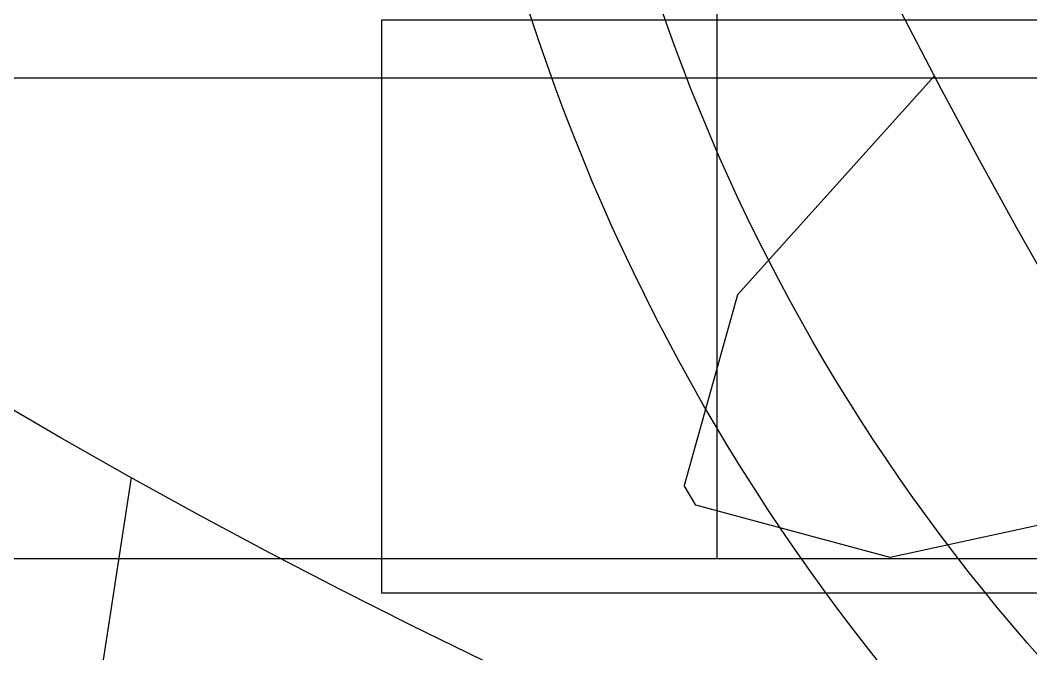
# Model space of a CAD drawing. Extents: x -381 to 213, y -63 to 250.
# Drawn here: x -34.01 to -24.41, y -21.58 to -15.56 of the extents above; entities that cross this region are included whole.
import ezdxf

# ---------------------------------------------------------------- set-up
doc = ezdxf.new("R2010")
doc.units = 0
doc.header["$MEASUREMENT"] = 0
doc.linetypes.add('K5LT_AXLED', pattern=[19.5, 15, -1.5, 1.5, -1.5])
doc.linetypes.add('K5LT_BASIC', pattern=[0])
doc.layers.add('Системный слой', color=7, linetype='Continuous')

# ---------------------------------------------------------------- blocks, each defined once
blk = doc.blocks.new('*U')
at = {"layer": 'Системный слой', "color": 30, "linetype": 'K5LT_AXLED'}
for q in [(-43.0361, -16.1105), (-41.8361, -16.1105)]:
    blk.add_line((-21.5361, -16.1105), q, dxfattribs=at)
at = {"layer": 'Системный слой', "color": 5, "linetype": 'K5LT_BASIC'}
for p, q in [((36.5359, -27.6109), (36.5359, -17.6673)), ((43.4954, -22.1698), (-41.5046, -22.1698)), ((-41.5046, -22.1698), (-41.5046, -27.6109)), ((36.3319, -27.1052), (36.2238, -26.9171)), ((36.3319, -27.1052), (36.2238, -26.9171)), ((-41.5046, -27.6109), (43.4954, -27.6109)), ((21.5359, -27.6109), (36.5359, -27.6109))]:
    blk.add_line(p, q, dxfattribs=at)
for points in [[(38.601, -23.0245), (36.7306, -25.1047), (36.2238, -26.9171)], [(38.601, -23.0245), (36.7306, -25.1047), (36.2238, -26.9171)], [(40.892, -27.0134), (38.1806, -27.6005), (36.3319, -27.1052)], [(40.892, -27.0134), (38.1806, -27.6005), (36.3319, -27.1052)], [(63.558, -48.6474), (63.1335, -51.4123), (63.7029, -53.2061)], [(63.558, -48.6474), (63.1335, -51.4123), (63.7029, -53.2061)]]:
    blk.add_lwpolyline(points, dxfattribs=at)
blk = doc.blocks.new('*F')
at = {"layer": 'Системный слой', "color": 5, "linetype": 'K5LT_BASIC'}
for centre, radius in [((94.0125, 5.9815), 62.5341), ((94.0125, 5.9815), 62.5341), ((-21.5361, -16.1105), 19.5), ((-21.5361, -16.1105), 18.3)]:
    blk.add_circle(centre, radius, dxfattribs=at)
at = {"layer": 'Системный слой'}
blk.add_blockref('*U', (0, 0), dxfattribs=at)
blk.add_blockref('*U', (0, 0), dxfattribs=at)
blk.add_blockref('*U', (0, 0), dxfattribs=at)
blk.add_blockref('*U', (0, 0), dxfattribs=at)
blk.add_blockref('*U', (0, 0), dxfattribs=at)
blk.add_blockref('*U', (0, 0), dxfattribs=at)
blk.add_blockref('*U', (0, 0), dxfattribs=at)
blk.add_blockref('*U', (0, 0), dxfattribs=at)
blk.add_blockref('*U', (0, 0), dxfattribs=at)
blk.add_blockref('*U', (0, 0), dxfattribs=at)
blk.add_blockref('*U', (0, 0), dxfattribs=at)
blk.add_blockref('*U', (0, 0), dxfattribs=at)
blk.add_blockref('*U', (0, 0), dxfattribs=at)
blk.add_blockref('*U', (0, 0), dxfattribs=at)
blk.add_blockref('*U', (0, 0), dxfattribs=at)
blk.add_blockref('*U', (0, 0), dxfattribs=at)
blk.add_blockref('*U', (0, 0), dxfattribs=at)
blk.add_blockref('*U', (0, 0), dxfattribs=at)
blk.add_blockref('*U', (0, 0), dxfattribs=at)
blk.add_blockref('*U', (0, 0), dxfattribs=at)
blk.add_blockref('*U', (0, 0), dxfattribs=at)
blk.add_blockref('*U', (0, 0), dxfattribs=at)
blk.add_blockref('*U', (0, 0), dxfattribs=at)
blk.add_blockref('*U', (0, 0), dxfattribs=at)
blk.add_blockref('*U', (0, 0), dxfattribs=at)
blk.add_blockref('*U', (0, 0), dxfattribs=at)
blk.add_blockref('*U', (0, 0), dxfattribs=at)
blk.add_blockref('*U', (0, 0), dxfattribs=at)
blk.add_blockref('*U', (0, 0), dxfattribs=at)
blk.add_blockref('*U', (0, 0), dxfattribs=at)
blk.add_blockref('*U', (0, 0), dxfattribs=at)
blk.add_blockref('*U', (0, 0), dxfattribs=at)
blk.add_blockref('*U', (0, 0), dxfattribs=at)
blk.add_blockref('*U', (0, 0), dxfattribs=at)
blk.add_blockref('*U', (0, 0), dxfattribs=at)
blk.add_blockref('*U', (0, 0), dxfattribs=at)
blk.add_blockref('*U', (0, 0), dxfattribs=at)
blk.add_blockref('*U', (0, 0), dxfattribs=at)
blk.add_blockref('*U', (0, 0), dxfattribs=at)
blk.add_blockref('*U', (0, 0), dxfattribs=at)
blk.add_blockref('*U', (0, 0), dxfattribs=at)
blk.add_blockref('*U', (0, 0), dxfattribs=at)
blk.add_blockref('*U', (0, 0), dxfattribs=at)
blk.add_blockref('*U', (0, 0), dxfattribs=at)
blk.add_blockref('*U', (0, 0), dxfattribs=at)
blk.add_blockref('*U', (0, 0), dxfattribs=at)
blk.add_blockref('*U', (0, 0), dxfattribs=at)
blk.add_blockref('*U', (0, 0), dxfattribs=at)
blk.add_blockref('*U', (0, 0), dxfattribs=at)
blk.add_blockref('*U', (0, 0), dxfattribs=at)
blk.add_blockref('*U', (0, 0), dxfattribs=at)
blk.add_blockref('*U', (0, 0), dxfattribs=at)
blk.add_blockref('*U', (0, 0), dxfattribs=at)
blk.add_blockref('*U', (0, 0), dxfattribs=at)
blk.add_blockref('*U', (0, 0), dxfattribs=at)
blk.add_blockref('*U', (0, 0), dxfattribs=at)
blk.add_blockref('*U', (0, 0), dxfattribs=at)
blk.add_blockref('*U', (0, 0), dxfattribs=at)
blk.add_blockref('*U', (0, 0), dxfattribs=at)
blk.add_blockref('*U', (0, 0), dxfattribs=at)
blk.add_blockref('*U', (0, 0), dxfattribs=at)
blk.add_blockref('*U', (0, 0), dxfattribs=at)
blk.add_blockref('*U', (0, 0), dxfattribs=at)
blk.add_blockref('*U', (0, 0), dxfattribs=at)
blk.add_blockref('*U', (0, 0), dxfattribs=at)
blk.add_blockref('*U', (0, 0), dxfattribs=at)
blk.add_blockref('*U', (0, 0), dxfattribs=at)
blk.add_blockref('*U', (0, 0), dxfattribs=at)
blk.add_blockref('*U', (0, 0), dxfattribs=at)
blk.add_blockref('*U', (0, 0), dxfattribs=at)
blk.add_blockref('*U', (0, 0), dxfattribs=at)
blk.add_blockref('*U', (0, 0), dxfattribs=at)
blk.add_blockref('*U', (0, 0), dxfattribs=at)
blk.add_blockref('*U', (0, 0), dxfattribs=at)
blk.add_blockref('*U', (0, 0), dxfattribs=at)
blk.add_blockref('*U', (0, 0), dxfattribs=at)
blk.add_blockref('*U', (0, 0), dxfattribs=at)
blk.add_blockref('*U', (0, 0), dxfattribs=at)
blk.add_blockref('*U', (0, 0), dxfattribs=at)
blk.add_blockref('*U', (0, 0), dxfattribs=at)
blk.add_blockref('*U', (0, 0), dxfattribs=at)
blk.add_blockref('*U', (0, 0), dxfattribs=at)
blk.add_blockref('*U', (0, 0), dxfattribs=at)
blk.add_blockref('*U', (0, 0), dxfattribs=at)
blk.add_blockref('*U', (0, 0), dxfattribs=at)
blk.add_blockref('*U', (0, 0), dxfattribs=at)
blk.add_blockref('*U', (0, 0), dxfattribs=at)
blk.add_blockref('*U', (0, 0), dxfattribs=at)
blk.add_blockref('*U', (0, 0), dxfattribs=at)
blk.add_blockref('*U', (0, 0), dxfattribs=at)
blk.add_blockref('*U', (0, 0), dxfattribs=at)
blk.add_blockref('*U', (0, 0), dxfattribs=at)
blk.add_blockref('*U', (0, 0), dxfattribs=at)
blk.add_blockref('*U', (0, 0), dxfattribs=at)
blk.add_blockref('*U', (0, 0), dxfattribs=at)
blk.add_blockref('*U', (0, 0), dxfattribs=at)
blk.add_blockref('*U', (0, 0), dxfattribs=at)
blk.add_blockref('*U', (0, 0), dxfattribs=at)
blk.add_blockref('*U', (0, 0), dxfattribs=at)
blk.add_blockref('*U', (0, 0), dxfattribs=at)
blk.add_blockref('*U', (0, 0), dxfattribs=at)
blk.add_blockref('*U', (0, 0), dxfattribs=at)
blk.add_blockref('*U', (0, 0), dxfattribs=at)
blk.add_blockref('*U', (0, 0), dxfattribs=at)
blk.add_blockref('*U', (0, 0), dxfattribs=at)
blk.add_blockref('*U', (0, 0), dxfattribs=at)
blk.add_blockref('*U', (0, 0), dxfattribs=at)
blk.add_blockref('*U', (0, 0), dxfattribs=at)
blk.add_blockref('*U', (0, 0), dxfattribs=at)
blk.add_blockref('*U', (0, 0), dxfattribs=at)
blk.add_blockref('*U', (0, 0), dxfattribs=at)
blk.add_blockref('*U', (0, 0), dxfattribs=at)
blk.add_blockref('*U', (0, 0), dxfattribs=at)
blk.add_blockref('*U', (0, 0), dxfattribs=at)
blk.add_blockref('*U', (0, 0), dxfattribs=at)
blk.add_blockref('*U', (0, 0), dxfattribs=at)
blk.add_blockref('*U', (0, 0), dxfattribs=at)
blk.add_blockref('*U', (0, 0), dxfattribs=at)
blk.add_blockref('*U', (0, 0), dxfattribs=at)
blk.add_blockref('*U', (0, 0), dxfattribs=at)
blk.add_blockref('*U', (0, 0), dxfattribs=at)
blk.add_blockref('*U', (0, 0), dxfattribs=at)
blk.add_blockref('*U', (0, 0), dxfattribs=at)
blk.add_blockref('*U', (0, 0), dxfattribs=at)
blk.add_blockref('*U', (0, 0), dxfattribs=at)
blk.add_blockref('*U', (0, 0), dxfattribs=at)
blk.add_blockref('*U', (0, 0), dxfattribs=at)
blk.add_blockref('*U', (0, 0), dxfattribs=at)
blk.add_blockref('*U', (0, 0), dxfattribs=at)
blk.add_blockref('*U', (0, 0), dxfattribs=at)
blk.add_blockref('*U', (0, 0), dxfattribs=at)
blk.add_blockref('*U', (0, 0), dxfattribs=at)
blk.add_blockref('*U', (0, 0), dxfattribs=at)
blk.add_blockref('*U', (0, 0), dxfattribs=at)
blk.add_blockref('*U', (0, 0), dxfattribs=at)
blk.add_blockref('*U', (0, 0), dxfattribs=at)
blk.add_blockref('*U', (0, 0), dxfattribs=at)
blk.add_blockref('*U', (0, 0), dxfattribs=at)
blk.add_blockref('*U', (0, 0), dxfattribs=at)
blk.add_blockref('*U', (0, 0), dxfattribs=at)
blk.add_blockref('*U', (0, 0), dxfattribs=at)
blk.add_blockref('*U', (0, 0), dxfattribs=at)
blk.add_blockref('*U', (0, 0), dxfattribs=at)
blk.add_blockref('*U', (0, 0), dxfattribs=at)
blk.add_blockref('*U', (0, 0), dxfattribs=at)
blk.add_blockref('*U', (0, 0), dxfattribs=at)
blk.add_blockref('*U', (0, 0), dxfattribs=at)
blk.add_blockref('*U', (0, 0), dxfattribs=at)
blk.add_blockref('*U', (0, 0), dxfattribs=at)
blk.add_blockref('*U', (0, 0), dxfattribs=at)
blk.add_blockref('*U', (0, 0), dxfattribs=at)
blk.add_blockref('*U', (0, 0), dxfattribs=at)
blk.add_blockref('*U', (0, 0), dxfattribs=at)
blk.add_blockref('*U', (0, 0), dxfattribs=at)
blk.add_blockref('*U', (0, 0), dxfattribs=at)
blk.add_blockref('*U', (0, 0), dxfattribs=at)
blk.add_blockref('*U', (0, 0), dxfattribs=at)
blk.add_blockref('*U', (0, 0), dxfattribs=at)
blk.add_blockref('*U', (0, 0), dxfattribs=at)
blk.add_blockref('*U', (0, 0), dxfattribs=at)
blk.add_blockref('*U', (0, 0), dxfattribs=at)
blk.add_blockref('*U', (0, 0), dxfattribs=at)
blk.add_blockref('*U', (0, 0), dxfattribs=at)
blk.add_blockref('*U', (0, 0), dxfattribs=at)
blk.add_blockref('*U', (0, 0), dxfattribs=at)
blk.add_blockref('*U', (0, 0), dxfattribs=at)
blk.add_blockref('*U', (0, 0), dxfattribs=at)
blk.add_blockref('*U', (0, 0), dxfattribs=at)
blk.add_blockref('*U', (0, 0), dxfattribs=at)
blk.add_blockref('*U', (0, 0), dxfattribs=at)
blk.add_blockref('*U', (0, 0), dxfattribs=at)
blk.add_blockref('*U', (0, 0), dxfattribs=at)
blk.add_blockref('*U', (0, 0), dxfattribs=at)
blk.add_blockref('*U', (0, 0), dxfattribs=at)
blk.add_blockref('*U', (0, 0), dxfattribs=at)
blk.add_blockref('*U', (0, 0), dxfattribs=at)
blk.add_blockref('*U', (0, 0), dxfattribs=at)
blk.add_blockref('*U', (0, 0), dxfattribs=at)
blk.add_blockref('*U', (0, 0), dxfattribs=at)
blk.add_blockref('*U', (0, 0), dxfattribs=at)
blk.add_blockref('*U', (0, 0), dxfattribs=at)
blk.add_blockref('*U', (0, 0), dxfattribs=at)
blk.add_blockref('*U', (0, 0), dxfattribs=at)
blk.add_blockref('*U', (0, 0), dxfattribs=at)
blk.add_blockref('*U', (0, 0), dxfattribs=at)
blk.add_blockref('*U', (0, 0), dxfattribs=at)
blk.add_blockref('*U', (0, 0), dxfattribs=at)
blk.add_blockref('*U', (0, 0), dxfattribs=at)
blk.add_blockref('*U', (0, 0), dxfattribs=at)
blk.add_blockref('*U', (0, 0), dxfattribs=at)
blk.add_blockref('*U', (0, 0), dxfattribs=at)
blk.add_blockref('*U', (0, 0), dxfattribs=at)
blk.add_blockref('*U', (0, 0), dxfattribs=at)
blk.add_blockref('*U', (0, 0), dxfattribs=at)
blk.add_blockref('*U', (0, 0), dxfattribs=at)
blk.add_blockref('*U', (0, 0), dxfattribs=at)
blk.add_blockref('*U', (0, 0), dxfattribs=at)
blk.add_blockref('*U', (0, 0), dxfattribs=at)
blk.add_blockref('*U', (0, 0), dxfattribs=at)
blk.add_blockref('*U', (0, 0), dxfattribs=at)
blk.add_blockref('*U', (0, 0), dxfattribs=at)
blk.add_blockref('*U', (0, 0), dxfattribs=at)
blk.add_blockref('*U', (0, 0), dxfattribs=at)
blk.add_blockref('*U', (0, 0), dxfattribs=at)
blk.add_blockref('*U', (0, 0), dxfattribs=at)
blk.add_blockref('*U', (0, 0), dxfattribs=at)
blk.add_blockref('*U', (0, 0), dxfattribs=at)

msp = doc.modelspace()

# ---------------------------------------------------------------- block references
at = {"layer": 'Системный слой'}
for name, p in [('*F', (-96.5151, 28.7405)), ('*F', (-63.9267, 6.9347)), ('*F', (10.9271, 6.6087)), ('*U', (0, 0)), ('*U', (0, 0)), ('*U', (0, 0)), ('*U', (0, 0)), ('*U', (0, 0)), ('*U', (0, 0)), ('*U', (0, 0)), ('*U', (0, 0)), ('*U', (0, 0)), ('*U', (0, 0)), ('*U', (0, 0)), ('*U', (0, 0)), ('*U', (0, 0)), ('*U', (0, 0))]:
    msp.add_blockref(name, p, dxfattribs=at)

doc.saveas('drawing.dxf')
